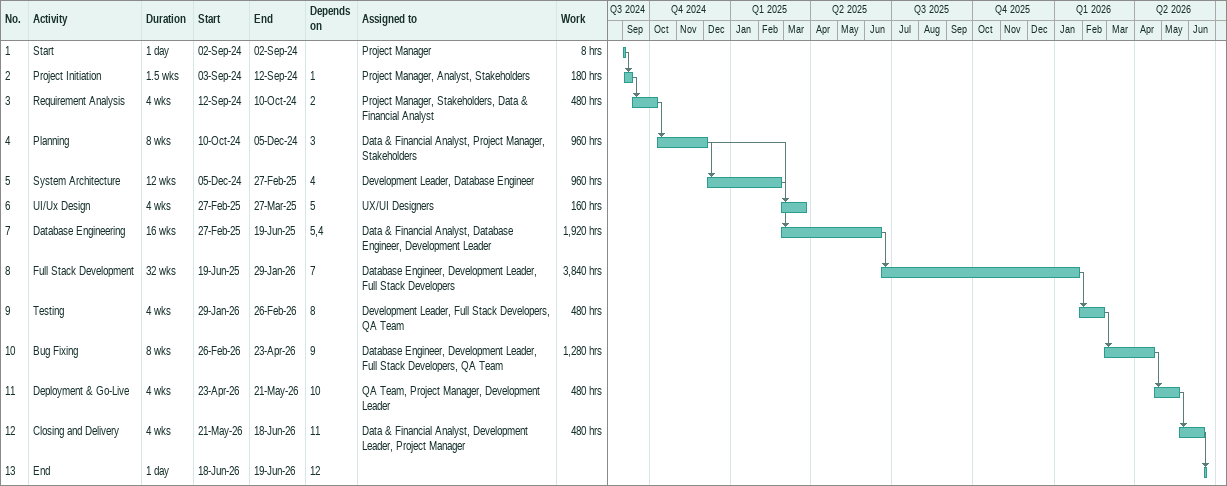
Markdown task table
| ID | Task | Duration | Start | Finish | Predecessors | Resources | Work (h) |
|---|---|---|---|---|---|---|---|
| 1 | Start | 1d | 2024-09-02 | 2024-09-02 |  | Project Manager | 8 |
| 2 | Project Initiation | 1.5w | 2024-09-03 | 2024-09-12 | 1 | Project Manager, Analyst, Stakeholders | 180 |
| 3 | Requirement Analysis | 4w | 2024-09-12 | 2024-10-10 | 2 | Project Manager, Stakeholders, Data & Financial Analyst | 480 |
| 4 | Planning | 8w | 2024-10-10 | 2024-12-05 | 3 | Data & Financial Analyst, Project Manager, Stakeholders | 960 |
| 5 | System Architecture | 12w | 2024-12-05 | 2025-02-27 | 4 | Development Leader, Database Engineer | 960 |
| 6 | UI/Ux Design | 4w | 2025-02-27 | 2025-03-27 | 5 | UX/UI Designers | 160 |
| 7 | Database Engineering | 16w | 2025-02-27 | 2025-06-19 | 5, 4 | Data & Financial Analyst, Database Engineer, Development Leader | 1920 |
| 8 | Full Stack Development | 32w | 2025-06-19 | 2026-01-29 | 7 | Database Engineer, Development Leader, Full Stack Developers | 3840 |
| 9 | Testing | 4w | 2026-01-29 | 2026-02-26 | 8 | Development Leader, Full Stack Developers, QA Team | 480 |
| 10 | Bug Fixing | 8w | 2026-02-26 | 2026-04-23 | 9 | Database Engineer, Development Leader, Full Stack Developers, QA Team | 1280 |
| 11 | Deployment & Go-Live | 4w | 2026-04-23 | 2026-05-21 | 10 | QA Team, Project Manager, Development Leader | 480 |
| 12 | Closing and Delivery | 4w | 2026-05-21 | 2026-06-18 | 11 | Data & Financial Analyst, Development Leader, Project Manager | 480 |
| 13 | End | 1d | 2026-06-18 | 2026-06-19 | 12 |  |  |
